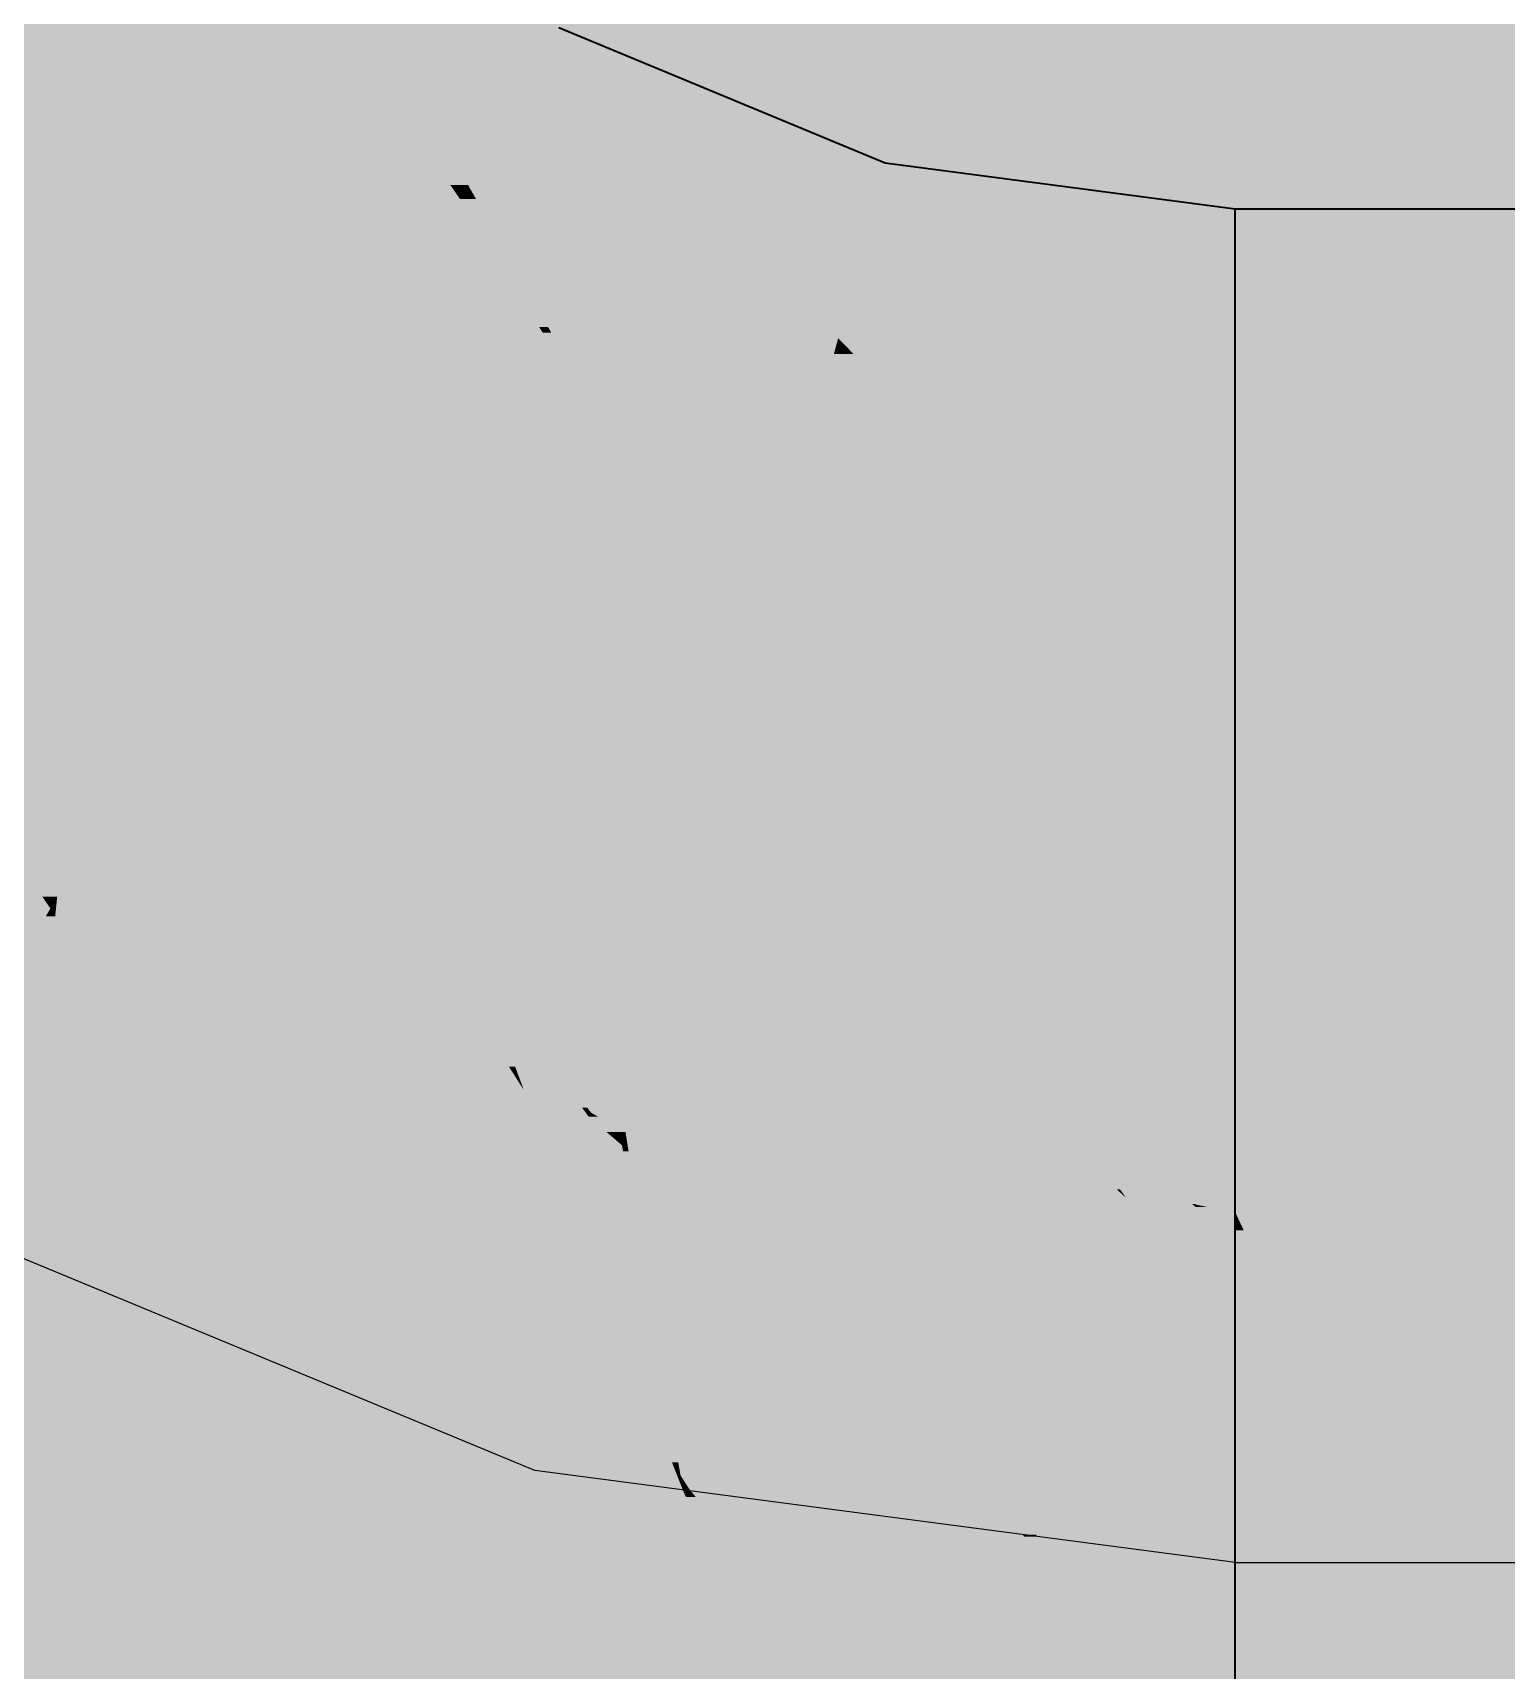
# Model space of a CAD drawing. Extents: x 0 to 756, y -25 to 420.
# Drawn here: x 303.649 to 306.48, y 322.126 to 325.272 of the extents above; entities that cross this region are included whole.
import ezdxf
from ezdxf.lldxf.tags import DXFTag

# ---------------------------------------------------------------- set-up
doc = ezdxf.new("R2010")
doc.units = 0
doc.layers.get('0').update_dxf_attribs({"lineweight": 25})
doc.layers.add('H_Heizung', color=7, linetype='Continuous', lineweight=25)
doc.layers.add('H_Heizung-Shading', color=7, linetype='Continuous', lineweight=25)
doc.layers.add('L_Aussenluft', color=7, linetype='Continuous', lineweight=35, true_color=0x66ff33)
doc.layers.add('L_Aussenluft-Shading', color=7, linetype='Continuous', lineweight=35, true_color=0x66ff33)
tags = doc.linetypes.add('STRICHPUNKT2', pattern=[12.7, 6.35, -3.175, 0, -3.175]).pattern_tags.tags
tags[10:11] = [DXFTag(74, 4), DXFTag(75, 0), DXFTag(340, '0'), DXFTag(46, 0.0), DXFTag(50, 0.0), DXFTag(44, 0.0), DXFTag(45, 0.0)]
tags[8:9] = [DXFTag(74, 4), DXFTag(75, 0), DXFTag(340, '0'), DXFTag(46, 0.0), DXFTag(50, 0.0), DXFTag(44, 0.0), DXFTag(45, 0.0)]
tags[6:7] = [DXFTag(74, 4), DXFTag(75, 0), DXFTag(340, '0'), DXFTag(46, 0.0), DXFTag(50, 0.0), DXFTag(44, 0.0), DXFTag(45, 0.0)]
tags[4:5] = [DXFTag(74, 4), DXFTag(75, 0), DXFTag(340, '0'), DXFTag(46, 0.0), DXFTag(50, 0.0), DXFTag(44, 0.0), DXFTag(45, 0.0)]

# ---------------------------------------------------------------- blocks, each defined once
blk = doc.blocks.new('Shading-A0T78ON9OY', base_point=(297.3631, 320.4022))
at = {"layer": 'H_Heizung-Shading', "color": 8, "true_color": 0x808080}
for points in [[(297.3631, 320.4022), (309.5631, 320.4022), (297.3631, 339.4022)], [(309.5631, 320.4022), (297.3631, 339.4022), (309.5631, 339.4022)]]:
    blk.add_solid(points, dxfattribs=at)
blk = doc.blocks.new('Shading-A0T78ONTOY', base_point=(299.2811, 323.6772))
at = {"layer": 'L_Aussenluft-Shading', "color": 74, "true_color": 0x46af23}
for points in [[(304.6151, 325.2046), (304.3123, 325.2046), (304.0583, 325.6318)], [(304.4131, 325.035), (304.1675, 325.4482), (303.8746, 325.4482)], [(304.4131, 325.035), (304.6151, 325.2046), (304.3123, 325.2046)], [(304.5172, 325.035), (304.4131, 325.035), (304.6151, 325.2046)], [(304.8459, 324.9796), (304.4852, 324.9796), (304.6151, 325.2046)], [(305.2635, 324.936), (304.8906, 324.936), (304.6151, 325.2046)], [(304.4852, 324.9796), (304.5172, 325.035), (304.4131, 325.035)], [(305.1123, 324.7199), (304.8459, 324.9796), (304.4852, 324.9796)], [(305.1123, 324.7199), (305.2635, 324.936), (304.8906, 324.936)], [(305.2056, 324.7199), (305.1123, 324.7199), (305.2635, 324.936)], [(305.7112, 324.6851), (305.1963, 324.6851), (305.2635, 324.936)], [(305.9594, 324.8444), (305.427, 324.8444), (305.2635, 324.936)], [(305.8692, 324.5965), (305.9594, 324.8444), (305.427, 324.8444)], [(305.9594, 324.5965), (305.8692, 324.5965), (305.9594, 324.8444)], [(305.1963, 324.6851), (305.2056, 324.7199), (305.1123, 324.7199)], [(305.8692, 324.5965), (305.7112, 324.6851), (305.1963, 324.6851)], [(305.9594, 324.5846), (305.9594, 324.5965), (305.8692, 324.5965)]]:
    blk.add_solid(points, dxfattribs=at)
at = {"layer": 'L_Aussenluft-Shading', "color": 72, "true_color": 0x51cc28}
for points in [[(304.0393, 324.8055), (303.8803, 325.4261), (303.8525, 325.4261)], [(304.1242, 324.8055), (304.0393, 324.8055), (303.8746, 325.4482)], [(304.4696, 324.9526), (304.0671, 324.9526), (303.8746, 325.4482)], [(304.4131, 325.035), (304.3707, 325.035), (303.8746, 325.4482)], [(303.5824, 325.156), (303.7781, 325.3516), (303.5442, 325.3516)], [(303.9097, 325.236), (303.6624, 325.236), (303.7781, 325.3516)], [(303.9097, 325.236), (303.8749, 325.3516), (303.7781, 325.3516)], [(303.9338, 325.156), (303.5824, 325.156), (303.9097, 325.236)], [(303.5824, 325.156), (303.9097, 325.236), (303.6624, 325.236)], [(304.0393, 324.8055), (303.9338, 325.156), (303.5824, 325.156)], [(304.4696, 324.9526), (304.4131, 325.035), (304.3707, 325.035)], [(304.4852, 324.9796), (304.4511, 324.9796), (304.4131, 325.035)], [(304.4696, 324.9526), (304.4852, 324.9796), (304.4511, 324.9796)], [(304.5004, 324.9526), (304.4696, 324.9526), (304.4852, 324.9796)], [(304.6931, 324.6959), (304.6449, 324.6959), (304.4852, 324.9796)], [(305.1882, 324.6549), (304.7231, 324.6549), (304.4852, 324.9796)], [(305.1123, 324.7199), (305.0476, 324.7199), (304.4852, 324.9796)], [(304.1603, 324.7126), (304.4696, 324.9526), (304.0671, 324.9526)], [(304.331, 324.7126), (304.1603, 324.7126), (304.4696, 324.9526)], [(304.6743, 324.6218), (304.2786, 324.6218), (304.4696, 324.9526)], [(304.6218, 324.7066), (304.5004, 324.9526), (304.4696, 324.9526)], [(304.6389, 324.7066), (304.6218, 324.7066), (304.5004, 324.9526)], [(304.1603, 324.7126), (304.1242, 324.8055), (304.0393, 324.8055)], [(304.2786, 324.6218), (304.331, 324.7126), (304.1603, 324.7126)], [(304.6449, 324.6959), (304.6389, 324.7066), (304.6218, 324.7066)], [(304.6449, 324.6959), (304.6285, 324.6959), (304.6218, 324.7066)], [(305.1882, 324.6549), (305.1123, 324.7199), (305.0476, 324.7199)], [(305.1963, 324.6851), (305.153, 324.6851), (305.1123, 324.7199)], [(304.8106, 324.4014), (304.6449, 324.6959), (304.6285, 324.6959)], [(304.718, 324.6619), (304.6931, 324.6959), (304.6449, 324.6959)], [(304.718, 324.6619), (304.664, 324.6619), (304.6449, 324.6959)], [(305.1882, 324.6549), (305.1963, 324.6851), (305.153, 324.6851)], [(305.2258, 324.6549), (305.1882, 324.6549), (305.1963, 324.6851)], [(305.7867, 324.2108), (305.6603, 324.2108), (305.1963, 324.6851)], [(305.9594, 324.5534), (305.3602, 324.5534), (305.1963, 324.6851)], [(305.8692, 324.5965), (305.7097, 324.5965), (305.1963, 324.6851)], [(304.8106, 324.4014), (304.718, 324.6619), (304.664, 324.6619)], [(304.9088, 324.4014), (304.8106, 324.4014), (304.718, 324.6619)], [(304.9516, 324.343), (305.1882, 324.6549), (304.7231, 324.6549)], [(305.1047, 324.343), (304.9516, 324.343), (305.1882, 324.6549)], [(305.5804, 324.286), (305.0894, 324.286), (305.1882, 324.6549)], [(305.6603, 324.2108), (305.2258, 324.6549), (305.1882, 324.6549)], [(304.8106, 324.4014), (304.6743, 324.6218), (304.2786, 324.6218)], [(305.9594, 324.5534), (305.8692, 324.5965), (305.7097, 324.5965)], [(305.9594, 324.5846), (305.8941, 324.5846), (305.8692, 324.5965)], [(305.9594, 324.5534), (305.9594, 324.5846), (305.8941, 324.5846)], [(305.8115, 324.1909), (305.9594, 324.5534), (305.3602, 324.5534)], [(305.9594, 324.1909), (305.8115, 324.1909), (305.9594, 324.5534)], [(304.9516, 324.343), (304.9088, 324.4014), (304.8106, 324.4014)], [(305.0894, 324.286), (305.1047, 324.343), (304.9516, 324.343)], [(305.6603, 324.2108), (305.5804, 324.286), (305.0894, 324.286)], [(305.8115, 324.1909), (305.7867, 324.2108), (305.6603, 324.2108)], [(305.9594, 324.1714), (305.9594, 324.1909), (305.8115, 324.1909)]]:
    blk.add_solid(points, dxfattribs=at)
at = {"layer": 'L_Aussenluft-Shading', "color": 76, "true_color": 0x39901c}
for points in [[(304.6151, 325.2046), (304.6594, 325.2813), (304.5151, 325.2813)], [(304.8446, 325.2046), (304.6151, 325.2046), (304.6594, 325.2813)], [(305.057, 325.0215), (304.8446, 325.2046), (304.6151, 325.2046)], [(305.2865, 325.0215), (305.057, 325.0215), (304.8446, 325.2046)], [(305.2635, 324.936), (305.2865, 325.0215), (305.057, 325.0215)], [(305.9364, 324.936), (305.2635, 324.936), (305.2865, 325.0215)], [(305.2865, 324.933), (305.9364, 324.936), (305.2635, 324.936)], [(305.9594, 324.933), (305.2865, 324.933), (305.9364, 324.936)], [(305.9594, 324.8444), (305.9594, 324.933), (305.2865, 324.933)]]:
    blk.add_solid(points, dxfattribs=at)
at = {"layer": 'L_Aussenluft-Shading', "color": 72, "true_color": 0x5be42d}
for points in [[(303.7688, 324.5837), (303.4512, 324.5837), (303.5824, 325.156)], [(304.1698, 324.4333), (303.8178, 324.4333), (303.5824, 325.156)], [(304.0393, 324.8055), (303.8674, 324.8055), (303.5824, 325.156)], [(304.1698, 324.4333), (304.0393, 324.8055), (303.8674, 324.8055)], [(304.1603, 324.7126), (304.0719, 324.7126), (304.0393, 324.8055)], [(304.123, 324.5669), (304.1603, 324.7126), (304.0719, 324.7126)], [(304.2469, 324.5669), (304.123, 324.5669), (304.1603, 324.7126)], [(304.2786, 324.6218), (304.2143, 324.6218), (304.1603, 324.7126)], [(304.2469, 324.5669), (304.2786, 324.6218), (304.2143, 324.6218)], [(304.2806, 324.5669), (304.2469, 324.5669), (304.2786, 324.6218)], [(304.365, 324.489), (304.2835, 324.489), (304.2786, 324.6218)], [(305.0331, 324.0758), (304.6337, 324.0758), (304.2786, 324.6218)], [(304.8106, 324.4014), (304.5831, 324.4014), (304.2786, 324.6218)], [(303.8746, 324.2589), (303.7688, 324.5837), (303.4512, 324.5837)], [(304.1698, 324.4333), (304.2469, 324.5669), (304.123, 324.5669)], [(304.2835, 324.489), (304.2019, 324.489), (304.2469, 324.5669)], [(304.2835, 324.489), (304.2806, 324.5669), (304.2469, 324.5669)], [(304.2855, 324.4333), (304.1698, 324.4333), (304.2835, 324.489)], [(304.1698, 324.4333), (304.2835, 324.489), (304.2019, 324.489)], [(304.4964, 324.0351), (304.3, 324.0351), (304.2835, 324.489)], [(304.5229, 323.9785), (304.365, 324.489), (304.2835, 324.489)], [(304.697, 323.9785), (304.5229, 323.9785), (304.365, 324.489)], [(303.8274, 324.4039), (304.1698, 324.4333), (303.8178, 324.4333)], [(304.1529, 324.4039), (303.8274, 324.4039), (304.1698, 324.4333)], [(304.2606, 324.1555), (304.0094, 324.1555), (304.1698, 324.4333)], [(304.3, 324.0351), (304.2855, 324.4333), (304.1698, 324.4333)], [(304.0094, 324.1555), (304.1529, 324.4039), (303.8274, 324.4039)], [(303.9336, 324.2589), (303.8746, 324.2589), (303.8274, 324.4039)], [(305.0331, 324.0758), (304.8106, 324.4014), (304.5831, 324.4014)], [(304.9516, 324.343), (304.8505, 324.343), (304.8106, 324.4014)], [(304.9313, 324.2247), (304.9516, 324.343), (304.8505, 324.343)], [(305.073, 324.2247), (304.9313, 324.2247), (304.9516, 324.343)], [(305.0894, 324.286), (305.0101, 324.286), (304.9516, 324.343)], [(305.073, 324.2247), (305.0894, 324.286), (305.0101, 324.286)], [(305.1082, 324.2247), (305.073, 324.2247), (305.0894, 324.286)], [(305.2306, 324.1589), (305.1284, 324.1589), (305.0894, 324.286)], [(305.9594, 323.9538), (305.4588, 323.9538), (305.0894, 324.286)], [(305.6603, 324.2108), (305.2862, 324.2108), (305.0894, 324.286)], [(304.0094, 324.1555), (303.9336, 324.2589), (303.8746, 324.2589)], [(305.0331, 324.0758), (305.073, 324.2247), (304.9313, 324.2247)], [(305.1284, 324.1589), (305.0553, 324.1589), (305.073, 324.2247)], [(305.1284, 324.1589), (305.1082, 324.2247), (305.073, 324.2247)], [(305.9594, 323.9538), (305.6603, 324.2108), (305.2862, 324.2108)], [(305.8115, 324.1909), (305.6835, 324.1909), (305.6603, 324.2108)], [(305.7799, 324.108), (305.8115, 324.1909), (305.6835, 324.1909)], [(305.9594, 324.108), (305.7799, 324.108), (305.8115, 324.1909)], [(305.9594, 324.1714), (305.8463, 324.1714), (305.8115, 324.1909)], [(305.9594, 324.108), (305.9594, 324.1714), (305.8463, 324.1714)], [(304.3, 324.0351), (304.2606, 324.1555), (304.0094, 324.1555)], [(305.154, 324.0758), (305.0331, 324.0758), (305.1284, 324.1589)], [(305.0331, 324.0758), (305.1284, 324.1589), (305.0553, 324.1589)], [(305.4944, 323.7248), (305.2619, 323.7248), (305.1284, 324.1589)], [(305.4539, 323.7729), (305.2306, 324.1589), (305.1284, 324.1589)], [(305.66, 323.7729), (305.4539, 323.7729), (305.2306, 324.1589)], [(305.9594, 323.9538), (305.9594, 324.108), (305.7799, 324.108)], [(304.697, 323.9785), (305.0331, 324.0758), (304.6337, 324.0758)], [(305.007, 323.9785), (304.697, 323.9785), (305.0331, 324.0758)], [(305.2351, 323.7658), (304.95, 323.7658), (305.0331, 324.0758)], [(305.2619, 323.7248), (305.154, 324.0758), (305.0331, 324.0758)], [(304.5438, 323.9341), (304.4964, 324.0351), (304.3, 324.0351)], [(304.5438, 323.9341), (304.697, 323.9785), (304.5229, 323.9785)], [(304.7259, 323.9341), (304.5438, 323.9341), (304.697, 323.9785)], [(304.7099, 323.9587), (305.007, 323.9785), (304.697, 323.9785)], [(305.0017, 323.9587), (304.7099, 323.9587), (305.007, 323.9785)], [(304.95, 323.7658), (305.0017, 323.9587), (304.7099, 323.9587)], [(304.8691, 323.8308), (304.793, 323.8308), (304.7099, 323.9587)], [(305.66, 323.7729), (305.9594, 323.9538), (305.4588, 323.9538)], [(305.9594, 323.7729), (305.66, 323.7729), (305.9594, 323.9538)], [(304.793, 323.8308), (304.7259, 323.9341), (304.5438, 323.9341)], [(304.95, 323.7658), (304.8691, 323.8308), (304.793, 323.8308)], [(305.2619, 323.7248), (305.2351, 323.7658), (304.95, 323.7658)], [(305.5234, 323.6903), (305.66, 323.7729), (305.4539, 323.7729)], [(305.7518, 323.6903), (305.5234, 323.6903), (305.66, 323.7729)], [(305.7485, 323.6933), (305.9594, 323.7729), (305.66, 323.7729)], [(305.9594, 323.6933), (305.7485, 323.6933), (305.9594, 323.7729)], [(305.5234, 323.6903), (305.4944, 323.7248), (305.2619, 323.7248)], [(305.791, 323.6551), (305.7518, 323.6903), (305.5234, 323.6903)], [(305.9594, 323.6329), (305.9594, 323.6933), (305.7485, 323.6933)], [(305.8818, 323.6551), (305.791, 323.6551), (305.7485, 323.6933)], [(305.9594, 323.6329), (305.8818, 323.6551), (305.791, 323.6551)]]:
    blk.add_solid(points, dxfattribs=at)
at = {"layer": 'L_Aussenluft-Shading', "color": 70, "true_color": 0x62f531}
for points in [[(303.9733, 324.0929), (303.4959, 324.0929), (303.4512, 324.5837)], [(303.8746, 324.2589), (303.7967, 324.2589), (303.4512, 324.5837)], [(303.9733, 324.0929), (303.8746, 324.2589), (303.7967, 324.2589)], [(304.0094, 324.1555), (303.9361, 324.1555), (303.8746, 324.2589)], [(303.9733, 324.0929), (304.0094, 324.1555), (303.9361, 324.1555)], [(304.0493, 324.0929), (303.9733, 324.0929), (304.0094, 324.1555)], [(304.3, 324.0351), (304.0861, 324.0351), (304.0094, 324.1555)], [(303.5049, 323.9946), (303.9733, 324.0929), (303.4959, 324.0929)], [(303.8967, 323.9946), (303.5049, 323.9946), (303.9733, 324.0929)], [(303.7227, 323.6589), (303.6353, 323.6589), (303.9733, 324.0929)], [(304.1421, 323.733), (303.7655, 323.733), (303.9733, 324.0929)], [(304.2764, 323.4467), (304.0493, 324.0929), (303.9733, 324.0929)], [(304.4611, 323.4467), (304.2764, 323.4467), (304.0493, 324.0929)], [(304.5638, 323.2856), (304.3, 324.0351), (304.0861, 324.0351)], [(304.5758, 323.2856), (304.5638, 323.2856), (304.3, 324.0351)], [(304.8086, 323.4799), (304.5043, 323.4799), (304.3, 324.0351)], [(304.5438, 323.9341), (304.3925, 323.9341), (304.3, 324.0351)], [(303.6353, 323.6589), (303.8967, 323.9946), (303.5049, 323.9946)], [(304.8587, 323.4251), (304.5438, 323.9341), (304.3925, 323.9341)], [(304.793, 323.8308), (304.6077, 323.8308), (304.5438, 323.9341)], [(304.691, 323.6961), (304.793, 323.8308), (304.6077, 323.8308)], [(304.9313, 323.6961), (304.691, 323.6961), (304.793, 323.8308)], [(304.95, 323.7658), (304.8597, 323.7658), (304.793, 323.8308)], [(304.9313, 323.6961), (304.95, 323.7658), (304.8597, 323.7658)], [(305.0262, 323.6961), (304.9313, 323.6961), (304.95, 323.7658)], [(305.2619, 323.7248), (304.9948, 323.7248), (304.95, 323.7658)], [(303.9808, 323.6124), (303.6959, 323.6124), (303.7655, 323.733)], [(304.2764, 323.4467), (304.1421, 323.733), (303.7655, 323.733)], [(304.8587, 323.4251), (304.9313, 323.6961), (304.691, 323.6961)], [(305.1597, 323.4251), (304.8587, 323.4251), (304.9313, 323.6961)], [(305.4265, 323.1087), (305.0262, 323.6961), (304.9313, 323.6961)], [(305.7318, 323.0498), (305.2619, 323.7248), (304.9948, 323.7248)], [(305.6674, 323.1087), (305.4265, 323.1087), (305.0262, 323.6961)], [(305.7381, 323.0498), (305.7318, 323.0498), (305.2619, 323.7248)], [(305.9594, 323.2802), (305.5755, 323.2802), (305.2619, 323.7248)], [(305.5234, 323.6903), (305.3159, 323.6903), (305.2619, 323.7248)], [(305.9594, 323.2802), (305.5234, 323.6903), (305.3159, 323.6903)], [(305.791, 323.6551), (305.5609, 323.6551), (305.5234, 323.6903)], [(303.6959, 323.6124), (303.7227, 323.6589), (303.6353, 323.6589)], [(305.6612, 323.5607), (305.791, 323.6551), (305.5609, 323.6551)], [(305.9594, 323.5607), (305.6612, 323.5607), (305.791, 323.6551)], [(305.9594, 323.6329), (305.8305, 323.6329), (305.791, 323.6551)], [(305.9594, 323.5607), (305.9594, 323.6329), (305.8305, 323.6329)], [(304.0959, 323.4467), (303.9808, 323.6124), (303.6959, 323.6124)], [(304.2764, 323.4467), (304.0959, 323.4467), (303.9808, 323.6124)], [(305.9594, 323.2802), (305.9594, 323.5607), (305.6612, 323.5607)], [(304.6792, 323.2411), (304.5922, 323.2411), (304.5043, 323.4799)], [(304.7142, 323.2069), (304.7043, 323.2069), (304.5043, 323.4799)], [(304.5464, 323.4251), (304.8086, 323.4799), (304.5043, 323.4799)], [(304.8587, 323.4251), (304.5464, 323.4251), (304.8086, 323.4799)], [(304.32, 323.3539), (304.2764, 323.4467), (304.0959, 323.4467)], [(304.5638, 323.2856), (304.4611, 323.4467), (304.2764, 323.4467)], [(304.442, 323.3539), (304.32, 323.3539), (304.2764, 323.4467)], [(304.7218, 323.1971), (304.8587, 323.4251), (304.5464, 323.4251)], [(304.7976, 323.1971), (304.7218, 323.1971), (304.8587, 323.4251)], [(305.0095, 323.1601), (304.7877, 323.1601), (304.8587, 323.4251)], [(304.9909, 323.1928), (305.1597, 323.4251), (304.8587, 323.4251)], [(305.3556, 323.1928), (304.9909, 323.1928), (305.1597, 323.4251)], [(304.4848, 323.2856), (304.442, 323.3539), (304.32, 323.3539)], [(304.5638, 323.2856), (304.4848, 323.2856), (304.442, 323.3539)], [(304.5922, 323.2411), (304.5638, 323.2856), (304.4848, 323.2856)], [(304.5789, 323.2772), (304.5758, 323.2856), (304.5638, 323.2856)], [(304.5789, 323.2772), (304.5692, 323.2772), (304.5638, 323.2856)], [(304.5922, 323.2411), (304.5789, 323.2772), (304.5692, 323.2772)], [(305.6029, 323.2414), (305.9594, 323.2802), (305.5755, 323.2802)], [(305.9483, 323.2414), (305.6029, 323.2414), (305.9594, 323.2802)], [(305.9594, 323.0203), (305.8849, 323.0203), (305.9594, 323.2802)], [(304.7171, 323.1894), (304.6792, 323.2411), (304.5922, 323.2411)], [(305.8617, 323.0335), (305.7496, 323.0335), (305.6029, 323.2414)], [(305.8827, 323.022), (305.876, 323.022), (305.6029, 323.2414)], [(305.8849, 323.0203), (305.9483, 323.2414), (305.6029, 323.2414)], [(304.7218, 323.1971), (304.7142, 323.2069), (304.7043, 323.2069)], [(304.7218, 323.1971), (304.7115, 323.1971), (304.7043, 323.2069)], [(304.7171, 323.1894), (304.7218, 323.1971), (304.7115, 323.1971)], [(304.7355, 323.1894), (304.7171, 323.1894), (304.7218, 323.1971)], [(304.7877, 323.1601), (304.7976, 323.1971), (304.7218, 323.1971)], [(305.4265, 323.1087), (305.3556, 323.1928), (304.9909, 323.1928)], [(305.3236, 323.1286), (305.0274, 323.1286), (304.9909, 323.1928)], [(304.7877, 323.1601), (304.7355, 323.1894), (304.7171, 323.1894)], [(305.0274, 323.1286), (305.0095, 323.1601), (304.7877, 323.1601)], [(305.1781, 323.1087), (305.3236, 323.1286), (305.0274, 323.1286)], [(305.4265, 323.1087), (305.1781, 323.1087), (305.3236, 323.1286)], [(305.4575, 323.072), (305.4265, 323.1087), (305.1781, 323.1087)], [(305.7318, 323.0498), (305.6674, 323.1087), (305.4265, 323.1087)], [(305.617, 323.072), (305.4575, 323.072), (305.4265, 323.1087)], [(305.6258, 323.0498), (305.617, 323.072), (305.4575, 323.072)], [(305.7318, 323.0498), (305.6258, 323.0498), (305.617, 323.072)], [(305.7496, 323.0335), (305.7318, 323.0498), (305.6258, 323.0498)], [(305.739, 323.0484), (305.7381, 323.0498), (305.7318, 323.0498)], [(305.739, 323.0484), (305.7333, 323.0484), (305.7318, 323.0498)], [(305.7496, 323.0335), (305.739, 323.0484), (305.7333, 323.0484)], [(305.8837, 323.0158), (305.8617, 323.0335), (305.7496, 323.0335)], [(305.8849, 323.0203), (305.8827, 323.022), (305.876, 323.022)], [(305.8849, 323.0203), (305.8782, 323.0203), (305.876, 323.022)], [(305.8837, 323.0158), (305.8849, 323.0203), (305.8782, 323.0203)], [(305.9078, 323.0158), (305.8837, 323.0158), (305.8849, 323.0203)], [(305.9594, 323.0059), (305.9078, 323.0158), (305.8837, 323.0158)], [(305.9594, 323.0059), (305.9594, 323.0203), (305.8849, 323.0203)], [(303.7373, 322.1509), (303.2501, 322.1509), (303.1879, 322.3785)], [(303.3954, 321.6196), (303.7373, 322.1509), (303.2501, 322.1509)], [(303.8323, 321.6196), (303.3954, 321.6196), (303.7373, 322.1509)], [(304.4394, 321.8601), (303.7893, 321.8601), (303.7373, 322.1509)]]:
    blk.add_solid(points, dxfattribs=at)
at = {"layer": 'L_Aussenluft-Shading', "color": 70, "true_color": 0x65fd32}
for points in [[(303.6827, 323.5897), (303.546, 323.5897), (303.6353, 323.6589)], [(303.6959, 323.6124), (303.6671, 323.6124), (303.6353, 323.6589)], [(303.6827, 323.5897), (303.6959, 323.6124), (303.6671, 323.6124)], [(303.6935, 323.5897), (303.6827, 323.5897), (303.6959, 323.6124)], [(303.7345, 323.5747), (303.692, 323.5747), (303.6959, 323.6124)], [(304.32, 323.3539), (304.0768, 323.3539), (303.6959, 323.6124)], [(304.5301, 323.0462), (304.2767, 323.0462), (303.6959, 323.6124)], [(303.5694, 323.3933), (303.6827, 323.5897), (303.546, 323.5897)], [(303.6733, 323.3933), (303.5694, 323.3933), (303.692, 323.5747)], [(303.5694, 323.3933), (303.692, 323.5747), (303.6741, 323.5747)], [(304.0972, 322.9198), (303.6244, 322.9198), (303.692, 323.5747)], [(303.692, 323.5747), (303.6741, 323.5747), (303.6827, 323.5897)], [(303.692, 323.5747), (303.6935, 323.5897), (303.6827, 323.5897)], [(304.4016, 322.7549), (303.7345, 323.5747), (303.692, 323.5747)], [(304.4868, 322.6565), (304.2601, 322.6565), (303.692, 323.5747)], [(304.5754, 322.7549), (304.4016, 322.7549), (303.7345, 323.5747)], [(303.6244, 322.9198), (303.6733, 323.3933), (303.5694, 323.3933)], [(304.5301, 323.0462), (304.32, 323.3539), (304.0768, 323.3539)], [(304.5922, 323.2411), (304.397, 323.2411), (304.32, 323.3539)], [(304.5301, 323.0462), (304.5922, 323.2411), (304.397, 323.2411)], [(304.6701, 323.0462), (304.5301, 323.0462), (304.5922, 323.2411)], [(304.7171, 323.1894), (304.6129, 323.1894), (304.5922, 323.2411)], [(304.6347, 323.1348), (304.7171, 323.1894), (304.6129, 323.1894)], [(304.7809, 323.1348), (304.6347, 323.1348), (304.7171, 323.1894)], [(304.7877, 323.1601), (304.7513, 323.1601), (304.7171, 323.1894)], [(304.7222, 322.9158), (304.7809, 323.1348), (304.6347, 323.1348)], [(304.8198, 322.9158), (304.7222, 322.9158), (304.7809, 323.1348)], [(304.7809, 323.1348), (304.7877, 323.1601), (304.7513, 323.1601)], [(304.7918, 323.1348), (304.7809, 323.1348), (304.7877, 323.1601)], [(304.7937, 323.1228), (304.783, 323.1228), (304.7809, 323.1348)], [(304.7937, 323.1228), (304.7918, 323.1348), (304.7809, 323.1348)], [(305.0274, 323.1286), (304.8785, 323.1286), (304.7877, 323.1601)], [(304.8952, 323.1228), (304.7937, 323.1228), (304.7877, 323.1601)], [(304.8936, 322.5), (304.7937, 323.1228), (304.783, 323.1228)], [(305.4556, 322.5), (304.8936, 322.5), (304.7937, 323.1228)], [(304.8604, 323.06), (304.8952, 323.1228), (304.7937, 323.1228)], [(305.0758, 323.06), (304.8604, 323.06), (304.8952, 323.1228)], [(305.0758, 323.06), (305.0274, 323.1286), (304.8785, 323.1286)], [(305.4575, 323.072), (305.0674, 323.072), (305.0274, 323.1286)], [(305.0758, 323.06), (305.4575, 323.072), (305.0674, 323.072)], [(305.4714, 323.06), (305.0758, 323.06), (305.4575, 323.072)], [(305.7496, 323.0335), (305.5022, 323.0335), (305.4575, 323.072)], [(304.5754, 322.7549), (304.5301, 323.0462), (304.2767, 323.0462)], [(304.6932, 322.8074), (304.5673, 322.8074), (304.5301, 323.0462)], [(304.7222, 322.9158), (304.6701, 323.0462), (304.5301, 323.0462)], [(304.7222, 322.9158), (304.6192, 322.9158), (304.5301, 323.0462)], [(305.501, 322.4573), (305.0758, 323.06), (304.8604, 323.06)], [(305.7401, 322.8291), (305.4714, 323.06), (305.0758, 323.06)], [(305.1991, 322.9586), (305.1474, 322.9586), (305.0758, 323.06)], [(305.7401, 322.8291), (305.5623, 322.8291), (305.0758, 323.06)], [(305.4812, 322.8676), (305.3096, 322.8676), (305.0758, 323.06)], [(305.7401, 322.8291), (305.7496, 323.0335), (305.5022, 323.0335)], [(305.9024, 322.8291), (305.7401, 322.8291), (305.7496, 323.0335)], [(305.8837, 323.0158), (305.7628, 323.0158), (305.7496, 323.0335)], [(305.7898, 322.9796), (305.8837, 323.0158), (305.7628, 323.0158)], [(305.9594, 322.9796), (305.7898, 322.9796), (305.8837, 323.0158)], [(305.9594, 323.0059), (305.9045, 323.0059), (305.8837, 323.0158)], [(305.9594, 322.9796), (305.9594, 323.0059), (305.9045, 323.0059)], [(305.9594, 322.7529), (305.9594, 322.9796), (305.7898, 322.9796)], [(305.3096, 322.8676), (305.2115, 322.8676), (305.1474, 322.9586)], [(305.3096, 322.8676), (305.1991, 322.9586), (305.1474, 322.9586)], [(304.2601, 322.6565), (304.0972, 322.9198), (303.6244, 322.9198)], [(304.2601, 322.6565), (304.035, 322.6565), (303.6244, 322.9198)], [(303.6981, 322.8726), (303.6313, 322.8726), (303.6244, 322.9198)], [(304.6932, 322.8074), (304.7222, 322.9158), (304.6192, 322.9158)], [(304.7652, 322.8074), (304.6932, 322.8074), (304.7222, 322.9158)], [(304.8771, 322.5254), (304.8198, 322.9158), (304.7222, 322.9158)], [(304.8891, 322.5254), (304.8771, 322.5254), (304.8198, 322.9158)], [(303.7039, 322.3785), (303.1879, 322.3785), (303.632, 322.8682)], [(304.2994, 322.4869), (303.688, 322.4869), (303.6313, 322.8726)], [(304.2994, 322.4869), (303.6981, 322.8726), (303.6313, 322.8726)], [(305.501, 322.4573), (305.3096, 322.8676), (305.2115, 322.8676)], [(305.9594, 322.5034), (305.7522, 322.5034), (305.3096, 322.8676)], [(305.8082, 322.4573), (305.501, 322.4573), (305.3096, 322.8676)], [(305.7144, 322.6407), (305.4812, 322.8676), (305.3096, 322.8676)], [(305.9594, 322.6407), (305.7144, 322.6407), (305.4812, 322.8676)], [(305.9594, 322.6407), (305.7401, 322.8291), (305.5623, 322.8291)], [(305.9594, 322.7529), (305.9024, 322.8291), (305.7401, 322.8291)], [(305.9594, 322.7529), (305.8288, 322.7529), (305.7401, 322.8291)], [(304.5754, 322.7549), (304.6932, 322.8074), (304.5673, 322.8074)], [(304.6791, 322.7549), (304.5754, 322.7549), (304.6932, 322.8074)], [(304.7796, 322.6748), (304.6577, 322.6748), (304.6932, 322.8074)], [(304.8771, 322.5254), (304.7652, 322.8074), (304.6932, 322.8074)], [(304.6135, 322.5101), (304.5754, 322.7549), (304.4016, 322.7549)], [(304.6577, 322.6748), (304.5879, 322.6748), (304.5754, 322.7549)], [(304.6577, 322.6748), (304.6791, 322.7549), (304.5754, 322.7549)], [(305.9594, 322.6407), (305.9594, 322.7529), (305.8288, 322.7529)], [(304.6135, 322.5101), (304.6577, 322.6748), (304.5879, 322.6748)], [(304.7965, 322.5101), (304.6135, 322.5101), (304.6577, 322.6748)], [(304.7836, 322.5254), (304.7796, 322.6748), (304.6577, 322.6748)], [(304.8771, 322.5254), (304.7836, 322.5254), (304.7796, 322.6748)], [(304.2994, 322.4869), (304.2601, 322.6565), (304.035, 322.6565)], [(304.4116, 322.4869), (304.2994, 322.4869), (304.2601, 322.6565)], [(304.6135, 322.5101), (304.4868, 322.6565), (304.2601, 322.6565)], [(304.6135, 322.5101), (304.3909, 322.5101), (304.2601, 322.6565)], [(305.9594, 322.5034), (305.9594, 322.6407), (305.7144, 322.6407)], [(304.5622, 322.3184), (304.6135, 322.5101), (304.3909, 322.5101)], [(304.7648, 322.3184), (304.5622, 322.3184), (304.6135, 322.5101)], [(304.8193, 322.483), (304.7965, 322.5101), (304.6135, 322.5101)], [(304.8979, 322.4727), (304.6431, 322.4727), (304.6135, 322.5101)], [(304.8193, 322.483), (304.8771, 322.5254), (304.7836, 322.5254)], [(304.8938, 322.483), (304.8193, 322.483), (304.8771, 322.5254)], [(304.8936, 322.5), (304.8871, 322.5), (304.8771, 322.5254)], [(304.8936, 322.5), (304.8891, 322.5254), (304.8771, 322.5254)], [(305.9594, 322.3329), (305.9594, 322.5034), (305.7522, 322.5034)], [(303.7127, 322.3184), (304.2994, 322.4869), (303.688, 322.4869)], [(304.5622, 322.3184), (303.7127, 322.3184), (304.2994, 322.4869)], [(304.5311, 322.3531), (304.508, 322.3531), (304.2994, 322.4869)], [(304.5311, 322.3531), (304.4116, 322.4869), (304.2994, 322.4869)], [(305.206, 321.7592), (304.8979, 322.4727), (304.6431, 322.4727)], [(304.8979, 322.4727), (304.8938, 322.483), (304.8193, 322.483)], [(304.8979, 322.4727), (304.8936, 322.5), (304.8871, 322.5)], [(304.9114, 322.4727), (304.8979, 322.4727), (304.8936, 322.5)], [(305.1413, 322.4573), (305.4556, 322.5), (304.8936, 322.5)], [(305.0634, 322.4708), (304.9127, 322.4708), (304.8936, 322.5)], [(304.9229, 322.459), (304.9038, 322.459), (304.8979, 322.4727)], [(304.9127, 322.4708), (304.9015, 322.4708), (304.8979, 322.4727)], [(304.9127, 322.4708), (304.9114, 322.4727), (304.8979, 322.4727)], [(304.9229, 322.459), (304.9127, 322.4708), (304.9015, 322.4708)], [(305.5508, 322.3867), (305.0634, 322.4708), (304.9127, 322.4708)], [(305.0017, 322.459), (304.9229, 322.459), (304.9127, 322.4708)], [(305.501, 322.4573), (305.1413, 322.4573), (305.4556, 322.5)], [(305.206, 321.7592), (304.9229, 322.459), (304.9038, 322.459)], [(305.5381, 321.7592), (305.206, 321.7592), (304.9229, 322.459)], [(305.1248, 322.3965), (305.0374, 322.3965), (304.9229, 322.459)], [(305.1564, 322.3867), (305.0017, 322.459), (304.9229, 322.459)], [(304.9992, 322.4174), (304.9595, 322.4174), (304.9229, 322.459)], [(305.5508, 322.3867), (305.1564, 322.3867), (305.0017, 322.459)], [(305.5508, 322.3867), (305.501, 322.4573), (305.1413, 322.4573)], [(305.576, 322.3867), (305.5508, 322.3867), (305.501, 322.4573)], [(305.5801, 322.3829), (305.8082, 322.4573), (305.501, 322.4573)], [(305.8987, 322.3829), (305.5801, 322.3829), (305.8082, 322.4573)], [(305.0374, 322.3965), (304.9871, 322.3965), (304.9595, 322.4174)], [(305.8937, 321.7098), (305.5815, 321.7098), (304.9595, 322.4174)], [(305.0374, 322.3965), (304.9992, 322.4174), (304.9595, 322.4174)], [(303.7373, 322.1509), (303.7039, 322.3785), (303.1879, 322.3785)], [(305.6514, 321.8933), (305.0374, 322.3965), (304.9871, 322.3965)], [(305.9594, 321.8933), (305.6514, 321.8933), (305.0374, 322.3965)], [(305.6867, 322.2226), (305.3562, 322.2226), (305.0374, 322.3965)], [(305.6867, 322.2226), (305.1248, 322.3965), (305.0374, 322.3965)], [(305.6867, 322.2226), (305.5508, 322.3867), (305.1564, 322.3867)], [(305.5801, 322.3829), (305.554, 322.3829), (305.5508, 322.3867)], [(305.5801, 322.3829), (305.576, 322.3867), (305.5508, 322.3867)], [(305.7597, 322.1344), (305.5801, 322.3829), (305.554, 322.3829)], [(305.9594, 322.1344), (305.7597, 322.1344), (305.5801, 322.3829)], [(305.7908, 322.3551), (305.6225, 322.3551), (305.5801, 322.3829)], [(305.9594, 322.3329), (305.8987, 322.3829), (305.5801, 322.3829)], [(304.5622, 322.3184), (304.5311, 322.3531), (304.508, 322.3531)], [(305.9594, 322.3329), (305.6564, 322.3329), (305.6225, 322.3551)], [(305.9594, 322.3329), (305.7908, 322.3551), (305.6225, 322.3551)], [(303.7373, 322.1509), (304.5622, 322.3184), (303.7127, 322.3184)], [(304.5173, 322.1509), (303.7373, 322.1509), (304.5622, 322.3184)], [(304.9997, 321.8601), (304.4394, 321.8601), (304.5622, 322.3184)], [(305.0802, 321.7758), (304.7648, 322.3184), (304.5622, 322.3184)], [(305.1929, 321.7758), (305.0802, 321.7758), (304.7648, 322.3184)], [(305.9594, 322.1344), (305.9594, 322.3329), (305.6564, 322.3329)], [(305.9594, 321.8933), (305.6867, 322.2226), (305.3562, 322.2226)], [(304.4394, 321.8601), (304.5173, 322.1509), (303.7373, 322.1509)], [(305.9594, 321.8933), (305.9594, 322.1344), (305.7597, 322.1344)]]:
    blk.add_solid(points, dxfattribs=at)
blk = doc.blocks.new('Shading-A0T78OO1OY', base_point=(305.9594, 320.0293))
at = {"layer": 'L_Aussenluft-Shading', "color": 76, "true_color": 0x39901c}
for points in [[(305.9594, 324.8444), (314.6532, 324.8444), (305.9594, 324.933)], [(314.6532, 324.8444), (305.9594, 324.933), (312.4349, 324.933)]]:
    blk.add_solid(points, dxfattribs=at)
at = {"layer": 'L_Aussenluft-Shading', "color": 74, "true_color": 0x46b023}
for points in [[(305.9594, 324.5846), (307.3053, 324.5846), (305.9594, 324.8444)], [(307.3053, 324.5846), (316.7204, 324.5846), (305.9594, 324.8444)], [(316.7204, 324.5846), (305.9594, 324.8444), (314.6532, 324.8444)]]:
    blk.add_solid(points, dxfattribs=at)
at = {"layer": 'L_Aussenluft-Shading', "color": 72, "true_color": 0x52cd29}
for points in [[(307.3164, 324.1964), (306.6663, 324.1964), (305.9594, 324.5846)], [(306.0162, 324.5534), (305.9594, 324.5534), (305.9594, 324.5846)], [(307.0378, 324.2761), (307.3053, 324.5846), (305.9594, 324.5846)], [(305.9594, 324.1714), (306.7118, 324.1714), (305.9594, 324.5534)], [(306.7118, 324.1714), (306.0162, 324.5534), (305.9594, 324.5534)]]:
    blk.add_solid(points, dxfattribs=at)
at = {"layer": 'L_Aussenluft-Shading', "color": 72, "true_color": 0x5be42d}
for points in [[(306.3047, 324.0609), (306.0344, 324.0609), (305.9594, 324.1714)], [(306.0024, 324.108), (305.9594, 324.108), (305.9594, 324.1714)], [(306.7517, 324.1529), (306.7118, 324.1714), (305.9594, 324.1714)], [(306.7517, 324.1529), (306.0266, 324.1529), (305.9594, 324.1714)], [(307.8148, 323.659), (307.56, 323.659), (305.9594, 324.1714)], [(307.8148, 323.659), (306.7517, 324.1529), (306.0266, 324.1529)], [(306.0344, 324.0609), (305.9594, 324.0609), (305.9594, 324.108)], [(306.0344, 324.0609), (306.0024, 324.108), (305.9594, 324.108)], [(306.1071, 323.9538), (305.9594, 323.9538), (306.0344, 324.0609)], [(305.9594, 323.9538), (306.0344, 324.0609), (305.9594, 324.0609)], [(306.7046, 323.6396), (306.3203, 323.6396), (306.0344, 324.0609)], [(306.6805, 323.6547), (306.3047, 324.0609), (306.0344, 324.0609)], [(307.5732, 323.6547), (306.6805, 323.6547), (306.3047, 324.0609)], [(305.9594, 323.6329), (306.3248, 323.6329), (305.9594, 323.9538)], [(306.3248, 323.6329), (306.1071, 323.9538), (305.9594, 323.9538)], [(306.3248, 323.6329), (306.7046, 323.6396), (306.3203, 323.6396)], [(306.3248, 323.6329), (306.7151, 323.6329), (306.7046, 323.6396)]]:
    blk.add_solid(points, dxfattribs=at)
at = {"layer": 'L_Aussenluft-Shading', "color": 70, "true_color": 0x62f531}
for points in [[(306.315, 323.5607), (305.9594, 323.5607), (306.3248, 323.6329)], [(305.9594, 323.5607), (306.3248, 323.6329), (305.9594, 323.6329)], [(306.2872, 323.3546), (306.6628, 323.3546), (306.3248, 323.6329)], [(306.5193, 323.4728), (306.7151, 323.6329), (306.3248, 323.6329)], [(306.2872, 323.3546), (305.9594, 323.3546), (305.9594, 323.5607)], [(306.2872, 323.3546), (306.315, 323.5607), (305.9594, 323.5607)], [(306.2772, 323.2802), (305.9594, 323.2802), (306.2872, 323.3546)], [(305.9594, 323.2802), (306.2872, 323.3546), (305.9594, 323.3546)], [(306.2402, 323.0059), (306.842, 323.0059), (306.2872, 323.3546)], [(306.842, 323.0059), (307.0863, 323.0059), (306.2872, 323.3546)], [(307.0863, 323.0059), (306.2872, 323.3546), (306.6628, 323.3546)], [(305.9594, 323.0059), (306.2402, 323.0059), (305.9594, 323.2802)], [(306.2402, 323.0059), (306.2772, 323.2802), (305.9594, 323.2802)]]:
    blk.add_solid(points, dxfattribs=at)
at = {"layer": 'L_Aussenluft-Shading', "color": 70, "true_color": 0x65fd32}
for points in [[(306.2506, 322.9973), (306.2402, 323.0059), (305.9594, 323.0059)], [(305.9716, 322.9796), (305.9594, 322.9796), (305.9594, 323.0059)], [(306.2506, 322.9973), (305.9763, 322.9973), (305.9594, 323.0059)], [(306.0275, 322.9715), (305.9754, 322.9715), (305.9594, 323.0059)], [(306.2506, 322.9973), (306.842, 323.0059), (306.2402, 323.0059)], [(306.8604, 322.9973), (306.2506, 322.9973), (306.842, 323.0059)], [(305.9754, 322.9715), (305.9594, 322.9715), (305.9594, 322.9796)], [(305.9754, 322.9715), (305.9716, 322.9796), (305.9594, 322.9796)], [(306.6847, 322.6399), (306.2506, 322.9973), (305.9763, 322.9973)], [(306.9015, 322.9782), (306.8604, 322.9973), (306.2506, 322.9973)], [(306.9015, 322.9782), (306.2738, 322.9782), (306.2506, 322.9973)], [(306.3564, 322.9102), (306.9015, 322.9782), (306.2738, 322.9782)], [(307.0478, 322.9102), (306.3564, 322.9102), (306.9015, 322.9782)], [(306.0771, 322.7529), (305.9594, 322.7529), (305.9754, 322.9715)], [(305.9594, 322.7529), (305.9754, 322.9715), (305.9594, 322.9715)], [(306.662, 322.623), (306.1376, 322.623), (305.9754, 322.9715)], [(306.6287, 322.6399), (306.0275, 322.9715), (305.9754, 322.9715)], [(306.6847, 322.6399), (306.6287, 322.6399), (306.0275, 322.9715)], [(306.6847, 322.6399), (307.0478, 322.9102), (306.3564, 322.9102)], [(306.043, 322.6407), (305.9594, 322.6407), (305.9594, 322.7529)], [(306.2726, 322.3329), (306.0771, 322.7529), (305.9594, 322.7529)], [(306.0804, 322.5034), (305.9594, 322.5034), (305.9594, 322.6407)], [(306.147, 322.4279), (306.2018, 322.4279), (305.9594, 322.6407)], [(306.2018, 322.4279), (306.043, 322.6407), (305.9594, 322.6407)], [(306.2726, 322.3329), (306.662, 322.623), (306.1376, 322.623)], [(306.2726, 322.3329), (307.0575, 322.3329), (306.585, 322.5656)], [(305.9594, 322.3329), (306.2306, 322.3329), (305.9594, 322.5034)], [(306.2306, 322.3329), (306.0804, 322.5034), (305.9594, 322.5034)], [(306.2306, 322.3329), (306.2726, 322.3329), (306.147, 322.4279)], [(306.2726, 322.3329), (306.147, 322.4279), (306.2018, 322.4279)], [(306.2377, 322.1344), (305.9594, 322.1344), (306.2726, 322.3329)], [(305.9594, 322.1344), (306.2726, 322.3329), (305.9594, 322.3329)], [(306.2098, 321.9762), (306.554, 321.9762), (306.2726, 322.3329)], [(306.8035, 321.66), (307.9942, 321.66), (306.2726, 322.3329)], [(307.9942, 321.66), (306.2726, 322.3329), (307.0575, 322.3329)], [(306.2098, 321.9762), (305.9594, 321.9762), (305.9594, 322.1344)], [(306.2098, 321.9762), (306.2377, 322.1344), (305.9594, 322.1344)]]:
    blk.add_solid(points, dxfattribs=at)
blk = doc.blocks.new('Wickelfalzrohr-A0T78P19OY', base_point=(305.9594, 319.7329))
at = {"color": 0, "linetype": 'ByBlock', "lineweight": -2, "ltscale": 0.35}
for p, q in [((379.7994, 324.9329), (305.9594, 324.9329)), ((305.9594, 323.4099), (305.9594, 324.9329)), ((305.9594, 321.256), (305.9594, 323.4099))]:
    blk.add_line(p, q, dxfattribs=at)
at = {"color": 0, "linetype": 'STRICHPUNKT2', "lineweight": 25, "ltscale": 0.25}
blk.add_line((305.9594, 322.3329), (379.7994, 322.3329), dxfattribs=at)
blk = doc.blocks.new('Bogen-A0T78P1DOY', base_point=(298.1594, 319.7329))
at = {"color": 0, "linetype": 'ByBlock', "lineweight": -2, "ltscale": 0.35}
for p, q in [((305.2865, 325.0215), (304.6594, 325.2813)), ((305.9594, 324.9329), (305.2865, 325.0215)), ((305.9594, 324.8444), (305.9594, 324.9329)), ((305.9594, 324.5846), (305.9594, 324.8444)), ((305.9594, 324.1714), (305.9594, 324.5846)), ((305.9594, 323.6329), (305.9594, 324.1714)), ((305.9594, 323.0059), (305.9594, 323.6329)), ((305.9594, 322.3329), (305.9594, 323.0059)), ((305.9594, 321.66), (305.9594, 322.3329))]:
    blk.add_line(p, q, dxfattribs=at)
at = {"color": 0, "linetype": 'STRICHPUNKT2', "lineweight": 25, "ltscale": 0.25}
for p, q in [((304.6135, 322.5101), (303.3594, 323.0296)), ((305.9594, 322.3329), (304.6135, 322.5101))]:
    blk.add_line(p, q, dxfattribs=at)

msp = doc.modelspace()

# ---------------------------------------------------------------- block references
at = {"layer": 'H_Heizung'}
msp.add_blockref('Shading-A0T78ON9OY', (297.3631, 320.4022), dxfattribs=at)
at = {"layer": 'L_Aussenluft'}
for name, p in [('Shading-A0T78ONTOY', (299.2811, 323.6772)), ('Shading-A0T78OO1OY', (305.9594, 320.0293))]:
    msp.add_blockref(name, p, dxfattribs=at)
at = {"layer": 'L_Aussenluft', "ltscale": 0.35}
for name, p in [('Bogen-A0T78P1DOY', (298.1594, 319.7329)), ('Wickelfalzrohr-A0T78P19OY', (305.9594, 319.7329))]:
    msp.add_blockref(name, p, dxfattribs=at)

doc.saveas('drawing.dxf')
